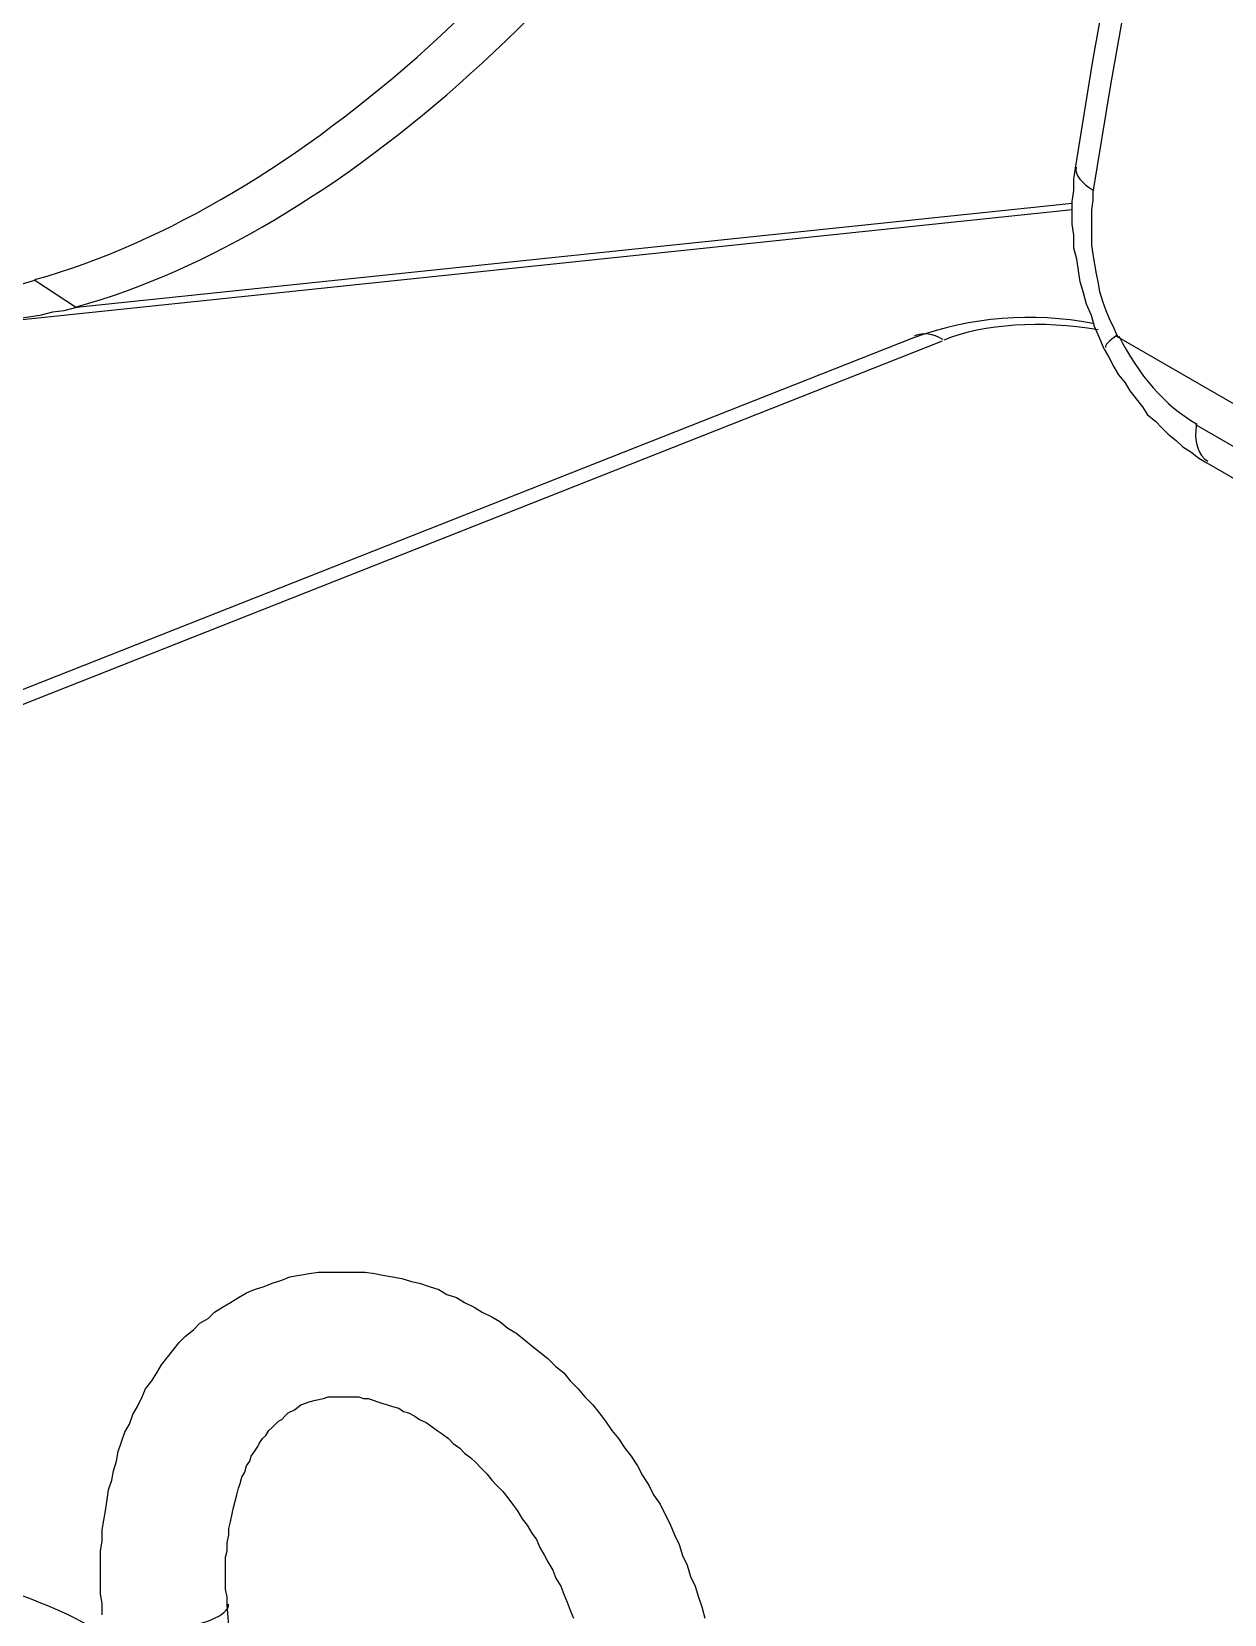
# Model space of a CAD drawing. Header units: millimetres. Extents: x 2758 to 41047, y 670 to 17125.
# Drawn here: x 35082.6 to 35392.6, y 8117.1 to 8528.7 of the extents above; entities that cross this region are included whole.
import ezdxf

# ---------------------------------------------------------------- set-up
doc = ezdxf.new("R2010")
doc.units = ezdxf.units.MM
doc.layers.add('PDF2_Geometría', color=7, linetype='Continuous')

# ---------------------------------------------------------------- blocks, each defined once
blk = doc.blocks.new('OH3A1-1$-$ASSY$$CENTER$TUB_-_v2$-$copia')
at = {"layer": 'PDF2_Geometría', "lineweight": -3}
for points in [[(16.17422, 10.90338), (16.17172, 10.90921), (16.16922, 10.91505), (16.16755, 10.92088), (16.16505, 10.92671), (16.16339, 10.93255), (16.16172, 10.93838), (16.16089, 10.94421), (16.16005, 10.95005), (16.15839, 10.95588), (16.15839, 10.96254), (16.15755, 10.96838), (16.15755, 10.97421), (16.15755, 10.98004), (16.15839, 10.98588), (16.15839, 10.99171), (16.15922, 10.99754), (16.16838, 11.05337), (16.17838, 11.10921)], [(16.23838, 11.37835), (16.22755, 11.32252), (16.21755, 11.26586), (16.20672, 11.21003), (16.19755, 11.15336), (16.18755, 11.09753), (16.17755, 11.04087), (16.16838, 10.98504), (16.16838, 10.98087), (16.16755, 10.97587), (16.16755, 10.9717), (16.16755, 10.9667), (16.16755, 10.96254), (16.16755, 10.95754), (16.16838, 10.95254), (16.16922, 10.94754), (16.17005, 10.94254), (16.17088, 10.93837), (16.17172, 10.93337), (16.17338, 10.92837), (16.17505, 10.92337), (16.17672, 10.9192), (16.17922, 10.9142), (16.18088, 10.91004)], [(16.1575, 10.97584), (15.59336, 10.91668)], [(16.1575, 10.97917), (15.64002, 10.92501)], [(15.57084, 10.92917), (15.57668, 10.93001), (15.58251, 10.93084), (15.58834, 10.93167), (15.59418, 10.93334), (15.60084, 10.93501), (15.60668, 10.93584), (15.61251, 10.93751), (15.61834, 10.93917), (15.64001, 10.92501), (15.63334, 10.92334), (15.62751, 10.92251), (15.62084, 10.92084), (15.61501, 10.92001), (15.60918, 10.91917), (15.60418, 10.91751), (15.59834, 10.91751), (15.59334, 10.91667)], [(16.075, 10.90917), (15.60919, 10.72501)], [(16.09, 10.9075), (15.61169, 10.71834)], [(17.47332, 10.16419), (16.18087, 10.90999)], [(16.1742, 10.90333), (16.1767, 10.89916), (16.1792, 10.89416), (16.1817, 10.88999), (16.18504, 10.88583), (16.18754, 10.88166), (16.19087, 10.87749), (16.1942, 10.87333), (16.1967, 10.86916), (16.20087, 10.86583), (16.2042, 10.86249), (16.20754, 10.85916), (16.2117, 10.85583), (16.21504, 10.85249), (16.2192, 10.84999), (16.22337, 10.84666), (16.22754, 10.84416), (17.45415, 10.13586)], [(16.2217, 10.86416), (17.46249, 10.14752)], [(15.65335, 10.245), (15.65335, 10.25083), (15.65252, 10.25583), (15.65252, 10.26167), (15.65252, 10.2675), (15.65252, 10.2725), (15.65252, 10.27833), (15.65335, 10.28333), (15.65335, 10.28917), (15.65418, 10.29417), (15.65502, 10.29917), (15.65585, 10.305), (15.65668, 10.31), (15.65835, 10.315), (15.65918, 10.32), (15.66085, 10.325), (15.66168, 10.33), (15.66335, 10.335), (15.66502, 10.34), (15.66752, 10.34416), (15.66918, 10.34916), (15.67168, 10.35333), (15.67418, 10.35833), (15.67585, 10.3625), (15.67918, 10.36666), (15.68168, 10.37083), (15.68418, 10.375), (15.68752, 10.37916), (15.69002, 10.3825), (15.69335, 10.38666), (15.69668, 10.39), (15.70085, 10.39333), (15.70418, 10.39666), (15.70835, 10.39916), (15.71168, 10.4025), (15.71585, 10.405), (15.72001, 10.4075), (15.72418, 10.41), (15.72835, 10.4125), (15.73251, 10.41416), (15.73751, 10.41583), (15.74168, 10.41749), (15.74668, 10.41916), (15.75085, 10.42083), (15.75585, 10.42166), (15.76085, 10.42249), (15.76585, 10.42333), (15.77001, 10.42333), (15.77501, 10.42333), (15.78001, 10.42333), (15.78501, 10.42333), (15.79001, 10.42333), (15.79501, 10.42249), (15.79918, 10.42166), (15.80418, 10.42083), (15.80918, 10.41999), (15.81418, 10.41833), (15.81834, 10.41749), (15.82334, 10.41583), (15.82834, 10.41416), (15.83251, 10.41166), (15.83751, 10.41), (15.84168, 10.4075), (15.84668, 10.405), (15.85084, 10.4025), (15.85584, 10.4), (15.86001, 10.3975), (15.86418, 10.39416), (15.86834, 10.39166), (15.87251, 10.38833), (15.87668, 10.385), (15.88084, 10.38166), (15.88501, 10.37833), (15.88917, 10.37416), (15.89334, 10.37083), (15.89667, 10.36666), (15.90084, 10.3625), (15.90417, 10.35833), (15.90834, 10.35416), (15.91167, 10.35), (15.91501, 10.34583), (15.91834, 10.34083), (15.92167, 10.33666), (15.92501, 10.33167), (15.92834, 10.3275), (15.93167, 10.3225), (15.93417, 10.3175), (15.93751, 10.3125), (15.94001, 10.3075), (15.94334, 10.3025), (15.94584, 10.2975), (15.94834, 10.2925), (15.95084, 10.28667), (15.95334, 10.28167), (15.95501, 10.27583), (15.95751, 10.27083), (15.95917, 10.265), (15.96167, 10.26), (15.96334, 10.25417), (15.965, 10.24917), (15.96667, 10.24334)], [(15.74668, 9.90085), (15.71835, 10.25), (15.71835, 10.25417), (15.71751, 10.25833), (15.71751, 10.2625), (15.71751, 10.26667), (15.71751, 10.27083), (15.71751, 10.275), (15.71835, 10.27833), (15.71835, 10.2825), (15.71918, 10.28667), (15.71918, 10.29), (15.72001, 10.29333), (15.72085, 10.2975), (15.72168, 10.30083), (15.72251, 10.30417), (15.72335, 10.3075), (15.72418, 10.31083), (15.72501, 10.31333), (15.72585, 10.31667), (15.72751, 10.31917), (15.72835, 10.3225), (15.73001, 10.325), (15.73085, 10.3275), (15.73251, 10.33), (15.73418, 10.3325), (15.73501, 10.33416), (15.73668, 10.33666), (15.73835, 10.33833), (15.74001, 10.34083), (15.74168, 10.3425), (15.74335, 10.34416), (15.74501, 10.34583), (15.74668, 10.34666), (15.74835, 10.34833), (15.75001, 10.35), (15.75335, 10.35166), (15.75668, 10.35416), (15.76085, 10.35583), (15.76418, 10.35666), (15.76835, 10.3575), (15.77085, 10.35833), (15.77251, 10.35833), (15.77501, 10.35833), (15.77668, 10.35833), (15.77918, 10.35833), (15.78168, 10.35833), (15.78418, 10.35833), (15.78668, 10.35833), (15.78918, 10.3575), (15.79168, 10.3575), (15.79418, 10.35666), (15.79668, 10.35583), (15.79918, 10.355), (15.80168, 10.35416), (15.80418, 10.35333), (15.80751, 10.3525), (15.81001, 10.35083), (15.81251, 10.35), (15.81584, 10.34833), (15.81834, 10.34666), (15.82168, 10.345), (15.82418, 10.34333), (15.82751, 10.34083), (15.83001, 10.33916), (15.83334, 10.33666), (15.83584, 10.33416), (15.83918, 10.33167), (15.84168, 10.32917), (15.84501, 10.32667), (15.84751, 10.32417), (15.85001, 10.32167), (15.85334, 10.31833), (15.85584, 10.315), (15.85834, 10.3125), (15.86168, 10.30917), (15.86418, 10.30583), (15.86668, 10.3025), (15.86918, 10.29917), (15.87168, 10.295), (15.87418, 10.29167), (15.87668, 10.2875), (15.87917, 10.28417), (15.88084, 10.28), (15.88334, 10.27583), (15.88501, 10.2725), (15.88751, 10.26833), (15.88917, 10.26417), (15.89167, 10.26), (15.89334, 10.25583), (15.89501, 10.25167), (15.89667, 10.2475), (15.89834, 10.24334)]]:
    blk.add_lwpolyline(points, dxfattribs=at)
blk.add_arc((16.13521, 10.74454), 0.17529, 79.10451, 110.084, dxfattribs=at)
for points in [[(15.61836, 10.93952), (15.75419, 10.97729), (15.90245, 11.11112), (15.99731, 11.28157)], [(15.64002, 10.92535), (15.77586, 10.96312), (15.92412, 11.09695), (16.01898, 11.2674)], [(16.1596, 10.99801), (16.15894, 10.99401), (16.16231, 10.98956), (16.16883, 10.98584)], [(16.17111, 10.91342), (16.14163, 10.91845), (16.11179, 10.91646), (16.09083, 10.90808)], [(16.0904, 10.90839), (16.08526, 10.91139), (16.08002, 10.91207), (16.07558, 10.91031)], [(16.1812, 10.91075), (16.17663, 10.90755), (16.17437, 10.90518), (16.17489, 10.90413)], [(16.18181, 10.91026), (16.19176, 10.89003), (16.20611, 10.87374), (16.22218, 10.86444)], [(16.22221, 10.86468), (16.22069, 10.85542), (16.22292, 10.84804), (16.22814, 10.84503)], [(15.64876, 10.23805), (15.61545, 10.25734), (15.56905, 10.26968), (15.5225, 10.27164)], [(15.68711, 10.23754), (15.70523, 10.23902), (15.71954, 10.24487), (15.71907, 10.2506)]]:
    blk.add_open_spline(points, degree=3, dxfattribs=at)

msp = doc.modelspace()

# ---------------------------------------------------------------- block references
at = {"xscale": 500, "yscale": 500, "zscale": 500}
msp.add_blockref('OH3A1-1$-$ASSY$$CENTER$TUB_-_v2$-$copia', (27274.29, 2994.47), dxfattribs=at)

doc.saveas('drawing.dxf')
